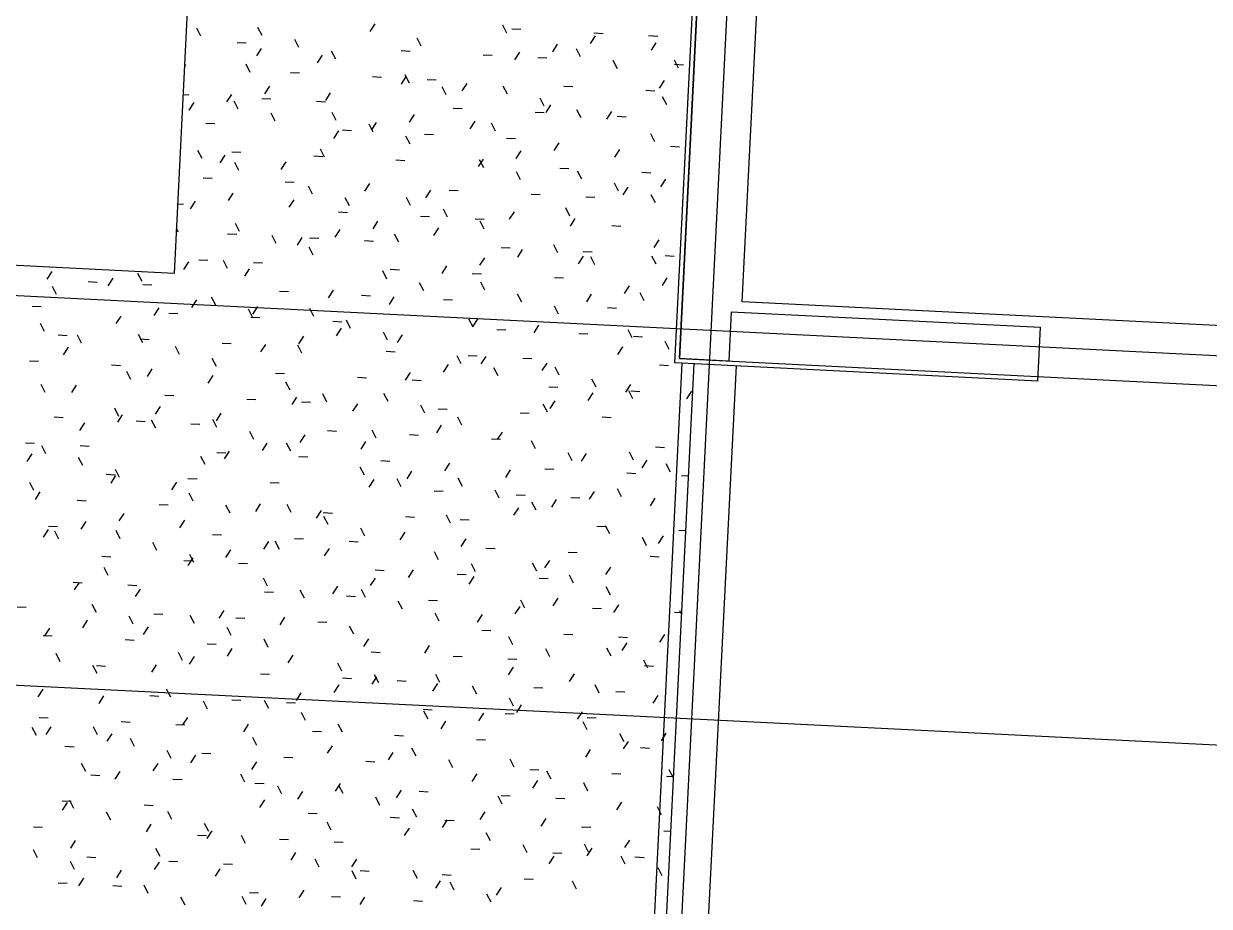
# Model space of a CAD drawing. Extents: x 549999 to 550212, y 1838161 to 1838467.
# Drawn here: x 550163.724 to 550167.685, y 1838352.143 to 1838355.092 of the extents above; entities that cross this region are included whole.
import ezdxf

# ---------------------------------------------------------------- set-up
doc = ezdxf.new("R2010")
doc.units = 0
for name, color, linetype in [('Level 15', 7, 'Continuous'), ('Level 18', 7, 'Continuous'), ('Level 27', 7, 'Continuous'), ('Level 4', 7, 'Continuous'), ('Level 8', 7, 'Continuous')]:
    doc.layers.add(name, color=color, linetype=linetype)

msp = doc.modelspace()

# ---------------------------------------------------------------- linework, layer by layer
at = {"layer": 'Level 15'}
for p, q in [((550164.8972, 1838355.0914), (550164.8808, 1838355.0661)), ((550165.3383, 1838355.061), (550165.3245, 1838355.0879)), ((550164.316, 1838355.0508), (550164.3023, 1838355.0777)), ((550164.5205, 1838355.0529), (550164.5067, 1838355.0797)), ((550165.3554, 1838355.0753), (550165.3856, 1838355.0738)), ((550165.6333, 1838355.0513), (550165.6169, 1838355.026)), ((550165.6294, 1838355.0616), (550165.6596, 1838355.0601)), ((550165.8121, 1838355.0525), (550165.8422, 1838355.051)), ((550164.4376, 1838355.0297), (550164.4678, 1838355.0282)), ((550164.5179, 1838355.0099), (550164.5015, 1838354.9845)), ((550164.6436, 1838355.0132), (550164.6298, 1838355.0401)), ((550165.0525, 1838355.0173), (550165.0387, 1838355.0441)), ((550165.5069, 1838355.0241), (550165.4905, 1838354.9988)), ((550165.5845, 1838354.9817), (550165.5707, 1838355.0086)), ((550165.8365, 1838355.0289), (550165.8202, 1838355.0036)), ((550164.7212, 1838354.9874), (550164.7048, 1838354.9621)), ((550164.7666, 1838354.9735), (550164.7529, 1838355.0004)), ((550164.9856, 1838355.0023), (550165.0157, 1838355.0008)), ((550165.2596, 1838354.9886), (550165.2897, 1838354.9871)), ((550165.3805, 1838354.997), (550165.3641, 1838354.9716)), ((550165.4422, 1838354.9794), (550165.4723, 1838354.9779)), ((550165.7075, 1838354.942), (550165.6938, 1838354.9689)), ((550165.912, 1838354.9441), (550165.8982, 1838354.9709)), ((550164.2651, 1838354.9555), (550164.2616, 1838354.9501)), ((550164.4808, 1838354.9298), (550164.467, 1838354.9566)), ((550164.6157, 1838354.9292), (550164.6458, 1838354.9277)), ((550165.8988, 1838354.9566), (550165.929, 1838354.9551)), ((550164.8897, 1838354.9155), (550164.9198, 1838354.914)), ((550165.0012, 1838354.9154), (550164.9848, 1838354.89)), ((550165.0128, 1838354.8942), (550164.999, 1838354.9211)), ((550165.0723, 1838354.9064), (550165.1025, 1838354.9049)), ((550165.2044, 1838354.893), (550165.188, 1838354.8676)), ((550165.8637, 1838354.9025), (550165.8474, 1838354.8771)), ((550164.2569, 1838354.8556), (550164.276, 1838354.8546)), ((550164.4187, 1838354.8562), (550164.4023, 1838354.8309)), ((550164.5451, 1838354.8834), (550164.5287, 1838354.8581)), ((550164.7483, 1838354.861), (550164.732, 1838354.8357)), ((550165.1359, 1838354.8545), (550165.1221, 1838354.8814)), ((550165.3403, 1838354.8566), (550165.3266, 1838354.8834)), ((550165.529, 1838354.8835), (550165.5591, 1838354.882)), ((550165.8029, 1838354.8698), (550165.8331, 1838354.8683)), ((550164.2923, 1838354.829), (550164.2759, 1838354.8037)), ((550164.4411, 1838354.8067), (550164.4274, 1838354.8335)), ((550164.5198, 1838354.8424), (550164.55, 1838354.8409)), ((550164.7025, 1838354.8333), (550164.7326, 1838354.8318)), ((550165.1591, 1838354.8105), (550165.1892, 1838354.809)), ((550165.4634, 1838354.8169), (550165.4497, 1838354.8438)), ((550165.4845, 1838354.8209), (550165.4681, 1838354.7956)), ((550165.8723, 1838354.821), (550165.8586, 1838354.8479)), ((550164.5642, 1838354.767), (550164.5505, 1838354.7939)), ((550164.7687, 1838354.7691), (550164.7549, 1838354.7959)), ((550165.0284, 1838354.789), (550165.012, 1838354.7636)), ((550165.4331, 1838354.7968), (550165.4632, 1838354.7953)), ((550165.5865, 1838354.7773), (550165.5727, 1838354.8041)), ((550165.6877, 1838354.7985), (550165.6713, 1838354.7731)), ((550165.7071, 1838354.7831), (550165.7372, 1838354.7816)), ((550164.3326, 1838354.7602), (550164.3627, 1838354.7587)), ((550164.7755, 1838354.7346), (550164.7592, 1838354.7092)), ((550164.7892, 1838354.7374), (550164.8194, 1838354.7359)), ((550164.8918, 1838354.7294), (550164.878, 1838354.7563)), ((550164.902, 1838354.7618), (550164.8856, 1838354.7364)), ((550165.2316, 1838354.7665), (550165.2152, 1838354.7412)), ((550165.3007, 1838354.7335), (550165.2869, 1838354.7604)), ((550165.0149, 1838354.6897), (550165.0011, 1838354.7166)), ((550165.0632, 1838354.7237), (550165.0933, 1838354.7222)), ((550165.3372, 1838354.71), (550165.3673, 1838354.7085)), ((550165.5117, 1838354.6945), (550165.4953, 1838354.6691)), ((550165.8327, 1838354.6979), (550165.8189, 1838354.7248)), ((550164.3201, 1838354.6419), (550164.3063, 1838354.6688)), ((550164.3963, 1838354.653), (550164.3799, 1838354.6277)), ((550164.4194, 1838354.6644), (550164.4495, 1838354.6628)), ((550164.6933, 1838354.6507), (550164.7235, 1838354.6491)), ((550164.729, 1838354.646), (550164.7153, 1838354.6728)), ((550165.3852, 1838354.6673), (550165.3689, 1838354.642)), ((550165.7149, 1838354.6721), (550165.6985, 1838354.6467)), ((550165.8851, 1838354.6826), (550165.9153, 1838354.6811)), ((550164.4432, 1838354.6022), (550164.4294, 1838354.6291)), ((550164.5995, 1838354.6306), (550164.5831, 1838354.6052)), ((550164.9673, 1838354.637), (550164.9975, 1838354.6355)), ((550165.2588, 1838354.6401), (550165.2424, 1838354.6148)), ((550165.261, 1838354.6104), (550165.2473, 1838354.6373)), ((550164.3235, 1838354.5776), (550164.3536, 1838354.5761)), ((550165.3841, 1838354.5708), (550165.3703, 1838354.5976)), ((550165.5153, 1838354.6096), (550165.5454, 1838354.6081)), ((550165.5886, 1838354.5728), (550165.5748, 1838354.5997)), ((550165.7892, 1838354.5959), (550165.8194, 1838354.5944)), ((550165.8685, 1838354.5728), (550165.8521, 1838354.5475)), ((550164.5974, 1838354.5639), (550164.6276, 1838354.5624)), ((550164.6894, 1838354.5229), (550164.6756, 1838354.5498)), ((550164.8795, 1838354.5585), (550164.8632, 1838354.5332)), ((550165.0828, 1838354.5361), (550165.0664, 1838354.5108)), ((550165.1454, 1838354.5365), (550165.1755, 1838354.535)), ((550165.7116, 1838354.5331), (550165.6979, 1838354.56)), ((550165.7421, 1838354.5456), (550165.7257, 1838354.5203)), ((550164.297, 1838354.4994), (550164.2807, 1838354.474)), ((550164.4234, 1838354.5266), (550164.4071, 1838354.5012)), ((550164.6267, 1838354.5042), (550164.6103, 1838354.4788)), ((550164.8124, 1838354.4832), (550164.7987, 1838354.5101)), ((550165.0169, 1838354.4853), (550165.0031, 1838354.5121)), ((550165.4194, 1838354.5228), (550165.4495, 1838354.5213)), ((550165.602, 1838354.5137), (550165.6322, 1838354.5122)), ((550165.8347, 1838354.4935), (550165.821, 1838354.5203)), ((550164.2386, 1838354.4903), (550164.2577, 1838354.4893)), ((550164.7755, 1838354.4634), (550164.8057, 1838354.4619)), ((550165.14, 1838354.4456), (550165.1262, 1838354.4725)), ((550165.3628, 1838354.4641), (550165.3464, 1838354.4387)), ((550165.5489, 1838354.4497), (550165.5351, 1838354.4766)), ((550164.4452, 1838354.3978), (550164.4315, 1838354.4246)), ((550164.9067, 1838354.4321), (550164.8903, 1838354.4068)), ((550165.0495, 1838354.4497), (550165.0796, 1838354.4482)), ((550165.2322, 1838354.4406), (550165.2623, 1838354.4391)), ((550165.2631, 1838354.406), (550165.2493, 1838354.4328)), ((550165.566, 1838354.4416), (550165.5497, 1838354.4163)), ((550165.6888, 1838354.4178), (550165.7189, 1838354.4163)), ((550164.2408, 1838354.3957), (550164.2345, 1838354.408)), ((550164.4057, 1838354.3904), (550164.4358, 1838354.3889)), ((550164.5683, 1838354.3581), (550164.5546, 1838354.385)), ((550164.6539, 1838354.3777), (550164.6375, 1838354.3524)), ((550164.6796, 1838354.3767), (550164.7098, 1838354.3752)), ((550164.7803, 1838354.4049), (550164.7639, 1838354.3796)), ((550164.9772, 1838354.3622), (550164.9635, 1838354.3891)), ((550165.11, 1838354.4097), (550165.0936, 1838354.3843)), ((550164.6914, 1838354.3185), (550164.6776, 1838354.3453)), ((550164.8623, 1838354.3675), (550164.8924, 1838354.366)), ((550165.3189, 1838354.3447), (550165.3491, 1838354.3432)), ((550165.39, 1838354.3376), (550165.3736, 1838354.3123)), ((550165.5092, 1838354.3266), (550165.4955, 1838354.3535)), ((550165.8461, 1838354.3696), (550165.8297, 1838354.3443)), ((550164.2746, 1838354.2962), (550164.2582, 1838354.2708)), ((550164.3098, 1838354.3036), (550164.3399, 1838354.3021)), ((550164.4056, 1838354.2747), (550164.3918, 1838354.3016)), ((550164.4924, 1838354.2945), (550164.5226, 1838354.293)), ((550165.2636, 1838354.3105), (550165.2472, 1838354.2851)), ((550165.5932, 1838354.3152), (550165.5769, 1838354.2899)), ((550165.5929, 1838354.331), (550165.623, 1838354.3295)), ((550165.6323, 1838354.287), (550165.6185, 1838354.3138)), ((550165.8368, 1838354.289), (550165.823, 1838354.3159)), ((550165.8669, 1838354.3173), (550165.897, 1838354.3158)), ((550163.8185, 1838354.2642), (550163.8021, 1838354.2389)), ((550164.1197, 1838354.2309), (550164.106, 1838354.2578)), ((550164.4778, 1838354.2737), (550164.4615, 1838354.2484)), ((550164.9376, 1838354.2391), (550164.9238, 1838354.266)), ((550164.9491, 1838354.2717), (550164.9792, 1838354.2701)), ((550165.1371, 1838354.2833), (550165.1208, 1838354.2579)), ((550165.223, 1838354.258), (550165.2532, 1838354.2565)), ((550163.9399, 1838354.2306), (550163.97, 1838354.229)), ((550164.0217, 1838354.2418), (550164.0054, 1838354.2164)), ((550164.1226, 1838354.2214), (550164.1527, 1838354.2199)), ((550165.0606, 1838354.1995), (550165.0469, 1838354.2263)), ((550165.2651, 1838354.2015), (550165.2513, 1838354.2284)), ((550165.497, 1838354.2443), (550165.5271, 1838354.2428)), ((550165.7468, 1838354.216), (550165.7305, 1838354.1906)), ((550165.8733, 1838354.2432), (550165.8569, 1838354.2178)), ((550163.8339, 1838354.1872), (550163.8202, 1838354.214)), ((550164.3659, 1838354.1516), (550164.3521, 1838354.1785)), ((550164.5792, 1838354.1986), (550164.6093, 1838354.1971)), ((550164.7579, 1838354.2017), (550164.7415, 1838354.1763)), ((550164.8532, 1838354.1849), (550164.8833, 1838354.1834)), ((550164.9611, 1838354.1793), (550164.9447, 1838354.1539)), ((550165.3882, 1838354.1618), (550165.3744, 1838354.1887)), ((550165.6204, 1838354.1888), (550165.604, 1838354.1634)), ((550165.7971, 1838354.1659), (550165.7833, 1838354.1928)), ((550163.7527, 1838354.1484), (550163.7828, 1838354.1469)), ((550164.1754, 1838354.1425), (550164.159, 1838354.1172)), ((550164.3018, 1838354.1697), (550164.2854, 1838354.1444)), ((550164.489, 1838354.112), (550164.4752, 1838354.1388)), ((550164.505, 1838354.1473), (550164.4886, 1838354.122)), ((550164.6934, 1838354.114), (550164.6797, 1838354.1409)), ((550165.1271, 1838354.1712), (550165.1573, 1838354.1697)), ((550165.5113, 1838354.1222), (550165.4975, 1838354.149)), ((550165.6751, 1838354.1438), (550165.7052, 1838354.1423)), ((550164.0489, 1838354.1154), (550164.0326, 1838354.09)), ((550164.2093, 1838354.1255), (550164.2395, 1838354.124)), ((550164.4833, 1838354.1118), (550164.5134, 1838354.1103)), ((550164.7573, 1838354.0981), (550164.7874, 1838354.0966)), ((550164.8165, 1838354.0743), (550164.8028, 1838354.1012)), ((550165.2254, 1838354.0784), (550165.2117, 1838354.1053)), ((550165.2411, 1838354.1072), (550165.2248, 1838354.0819)), ((550163.7942, 1838354.0641), (550163.7805, 1838354.091)), ((550164.7851, 1838354.0753), (550164.7687, 1838354.0499)), ((550164.9396, 1838354.0347), (550164.9258, 1838354.0615)), ((550165.3052, 1838354.0707), (550165.3354, 1838354.0692)), ((550165.4444, 1838354.0848), (550165.428, 1838354.0594)), ((550165.5792, 1838354.057), (550165.6093, 1838354.0555)), ((550165.7574, 1838354.0428), (550165.7437, 1838354.0697)), ((550163.8394, 1838354.0525), (550163.8696, 1838354.051)), ((550163.9173, 1838354.0244), (550163.9036, 1838354.0513)), ((550164.1218, 1838354.0265), (550164.108, 1838354.0533)), ((550164.1134, 1838354.0388), (550164.1436, 1838354.0373)), ((550164.3874, 1838354.0251), (550164.4175, 1838354.0236)), ((550164.5322, 1838354.0209), (550164.5158, 1838353.9955)), ((550164.6538, 1838353.9909), (550164.64, 1838354.0178)), ((550164.6586, 1838354.0481), (550164.6423, 1838354.0227)), ((550164.9883, 1838354.0528), (550164.9719, 1838354.0275)), ((550165.7619, 1838354.0479), (550165.792, 1838354.0464)), ((550165.8805, 1838354.0032), (550165.8668, 1838354.03)), ((550163.8729, 1838354.0114), (550163.8565, 1838353.986)), ((550164.2449, 1838353.9868), (550164.2311, 1838354.0137)), ((550164.9354, 1838353.9977), (550164.9655, 1838353.9962)), ((550165.1858, 1838353.9553), (550165.172, 1838353.9822)), ((550165.2093, 1838353.984), (550165.2395, 1838353.9825)), ((550165.2683, 1838353.9808), (550165.252, 1838353.9554)), ((550165.7244, 1838354.0128), (550165.708, 1838353.9874)), ((550163.7436, 1838353.9657), (550163.7737, 1838353.9642)), ((550164.0175, 1838353.952), (550164.0477, 1838353.9505)), ((550164.1529, 1838353.9393), (550164.1366, 1838353.914)), ((550164.368, 1838353.9472), (550164.3542, 1838353.974)), ((550165.1419, 1838353.9536), (550165.1255, 1838353.9283)), ((550165.3089, 1838353.9157), (550165.2951, 1838353.9425)), ((550165.392, 1838353.9748), (550165.4221, 1838353.9733)), ((550165.4716, 1838353.9584), (550165.4552, 1838353.933)), ((550165.5133, 1838353.9177), (550165.4996, 1838353.9446)), ((550165.8486, 1838353.952), (550165.8788, 1838353.9505)), ((550164.0821, 1838353.9034), (550164.0684, 1838353.9303)), ((550164.3562, 1838353.9169), (550164.3398, 1838353.8915)), ((550164.5655, 1838353.9246), (550164.5956, 1838353.9231)), ((550164.8395, 1838353.9109), (550164.8696, 1838353.9094)), ((550165.0155, 1838353.9264), (550164.9991, 1838353.9011)), ((550165.0221, 1838353.9018), (550165.0523, 1838353.9003)), ((550165.6364, 1838353.8781), (550165.6226, 1838353.9049)), ((550163.7963, 1838353.8597), (550163.7825, 1838353.8865)), ((550163.9001, 1838353.8849), (550163.8837, 1838353.8596)), ((550164.6141, 1838353.8678), (550164.6004, 1838353.8947)), ((550165.4787, 1838353.879), (550165.5089, 1838353.8775)), ((550165.6252, 1838353.8591), (550165.6088, 1838353.8338)), ((550165.7516, 1838353.8863), (550165.7352, 1838353.861)), ((550165.7595, 1838353.8384), (550165.7457, 1838353.8652)), ((550165.7527, 1838353.8653), (550165.7829, 1838353.8638)), ((550165.9548, 1838353.8639), (550165.9385, 1838353.8386)), ((550164.1956, 1838353.8516), (550164.2258, 1838353.85)), ((550164.4696, 1838353.8379), (550164.4997, 1838353.8363)), ((550164.6362, 1838353.8448), (550164.6198, 1838353.8195)), ((550164.6522, 1838353.8287), (550164.6824, 1838353.8272)), ((550164.7372, 1838353.8282), (550164.7234, 1838353.855)), ((550164.8394, 1838353.8224), (550164.8231, 1838353.7971)), ((550164.9417, 1838353.8302), (550164.9279, 1838353.8571)), ((550165.4737, 1838353.7946), (550165.4599, 1838353.8215)), ((550165.4988, 1838353.8319), (550165.4824, 1838353.8066)), ((550164.0425, 1838353.7803), (550164.0287, 1838353.8072)), ((550164.0537, 1838353.7857), (550164.0373, 1838353.7603)), ((550164.1801, 1838353.8129), (550164.1638, 1838353.7875)), ((550164.3834, 1838353.7905), (550164.367, 1838353.7651)), ((550165.0647, 1838353.7906), (550165.051, 1838353.8174)), ((550165.1089, 1838353.8059), (550165.139, 1838353.8044)), ((550165.3829, 1838353.7922), (550165.413, 1838353.7907)), ((550163.8257, 1838353.7785), (550163.8559, 1838353.777)), ((550163.9273, 1838353.7585), (550163.9109, 1838353.7332)), ((550164.0997, 1838353.7648), (550164.1299, 1838353.7633)), ((550164.1655, 1838353.7407), (550164.1518, 1838353.7675)), ((550164.2824, 1838353.7557), (550164.3125, 1838353.7542)), ((550164.37, 1838353.7427), (550164.3562, 1838353.7696)), ((550165.1195, 1838353.7504), (550165.1031, 1838353.725)), ((550165.1878, 1838353.7509), (550165.1741, 1838353.7777)), ((550165.6568, 1838353.7785), (550165.687, 1838353.777)), ((550164.4931, 1838353.703), (550164.4793, 1838353.7299)), ((550164.6634, 1838353.7184), (550164.647, 1838353.6931)), ((550164.739, 1838353.7328), (550164.7691, 1838353.7313)), ((550164.902, 1838353.7071), (550164.8882, 1838353.734)), ((550165.013, 1838353.7191), (550165.0431, 1838353.7176)), ((550165.287, 1838353.7054), (550165.3171, 1838353.7039)), ((550165.3227, 1838353.7279), (550165.3063, 1838353.7026)), ((550163.7299, 1838353.6917), (550163.76, 1838353.6902)), ((550163.7983, 1838353.6552), (550163.7846, 1838353.6821)), ((550163.9125, 1838353.6826), (550163.9426, 1838353.6811)), ((550164.4106, 1838353.664), (550164.3942, 1838353.6387)), ((550164.537, 1838353.6912), (550164.5206, 1838353.6659)), ((550164.6162, 1838353.6634), (550164.6024, 1838353.6902)), ((550164.8666, 1838353.696), (550164.8503, 1838353.6706)), ((550165.434, 1838353.6716), (550165.4202, 1838353.6984)), ((550165.7615, 1838353.6339), (550165.7478, 1838353.6608)), ((550165.8349, 1838353.678), (550165.8651, 1838353.6765)), ((550163.7512, 1838353.6545), (550163.7349, 1838353.6292)), ((550163.9214, 1838353.6155), (550163.9077, 1838353.6424)), ((550164.3303, 1838353.6196), (550164.3166, 1838353.6465)), ((550164.3691, 1838353.6598), (550164.3993, 1838353.6583)), ((550164.6431, 1838353.6461), (550164.6733, 1838353.6446)), ((550164.9171, 1838353.6324), (550164.9472, 1838353.6309)), ((550165.1467, 1838353.6239), (550165.1303, 1838353.5986)), ((550165.5571, 1838353.6319), (550165.5433, 1838353.6587)), ((550165.6028, 1838353.6559), (550165.5864, 1838353.6306)), ((550165.806, 1838353.6335), (550165.7896, 1838353.6081)), ((550165.8846, 1838353.5943), (550165.8708, 1838353.6211)), ((550163.9993, 1838353.5867), (550164.0294, 1838353.5852)), ((550164.0313, 1838353.5825), (550164.0149, 1838353.5571)), ((550164.0445, 1838353.5759), (550164.0307, 1838353.6027)), ((550164.8623, 1838353.5841), (550164.8486, 1838353.6109)), ((550165.0202, 1838353.5968), (550165.0039, 1838353.5714)), ((550165.3499, 1838353.6015), (550165.3335, 1838353.5762)), ((550165.465, 1838353.605), (550165.4952, 1838353.6035)), ((550165.739, 1838353.5913), (550165.7692, 1838353.5898)), ((550165.9217, 1838353.5822), (550165.9454, 1838353.581)), ((550163.7587, 1838353.5321), (550163.7449, 1838353.559)), ((550164.2345, 1838353.56), (550164.2181, 1838353.5347)), ((550164.2732, 1838353.573), (550164.3034, 1838353.5715)), ((550164.5472, 1838353.5593), (550164.5774, 1838353.5578)), ((550164.8938, 1838353.5696), (550164.8775, 1838353.5442)), ((550164.9854, 1838353.5444), (550164.9716, 1838353.5712)), ((550165.1899, 1838353.5464), (550165.1761, 1838353.5733)), ((550163.7784, 1838353.5281), (550163.7621, 1838353.5027)), ((550164.2907, 1838353.4965), (550164.2769, 1838353.5234)), ((550165.0952, 1838353.5319), (550165.1253, 1838353.5304)), ((550165.3129, 1838353.5068), (550165.2992, 1838353.5336)), ((550165.3692, 1838353.5182), (550165.3993, 1838353.5167)), ((550165.5035, 1838353.5023), (550165.4871, 1838353.4769)), ((550165.5518, 1838353.5091), (550165.5819, 1838353.5076)), ((550165.6299, 1838353.5295), (550165.6136, 1838353.5041)), ((550165.7219, 1838353.5109), (550165.7081, 1838353.5377)), ((550165.8332, 1838353.5071), (550165.8168, 1838353.4817)), ((550163.9034, 1838353.4999), (550163.9335, 1838353.4984)), ((550164.1774, 1838353.4862), (550164.2075, 1838353.4847)), ((550164.4138, 1838353.4569), (550164.4, 1838353.4837)), ((550164.5146, 1838353.488), (550164.4982, 1838353.4626)), ((550164.6182, 1838353.4589), (550164.6044, 1838353.4858)), ((550164.7178, 1838353.4656), (550164.7014, 1838353.4402)), ((550165.3771, 1838353.4751), (550165.3607, 1838353.4497)), ((550165.436, 1838353.4671), (550165.4223, 1838353.494)), ((550163.932, 1838353.4288), (550163.9157, 1838353.4035)), ((550164.0585, 1838353.456), (550164.0421, 1838353.4307)), ((550164.2617, 1838353.4336), (550164.2453, 1838353.4083)), ((550164.7253, 1838353.4589), (550164.7554, 1838353.4573)), ((550164.7413, 1838353.4193), (550164.7275, 1838353.4461)), ((550164.9993, 1838353.4452), (550165.0294, 1838353.4436)), ((550165.1502, 1838353.4233), (550165.1364, 1838353.4502)), ((550165.1819, 1838353.436), (550165.2121, 1838353.4345)), ((550163.8056, 1838353.4017), (550163.7892, 1838353.3763)), ((550163.8075, 1838353.4132), (550163.8376, 1838353.4117)), ((550163.8421, 1838353.3694), (550163.8283, 1838353.3962)), ((550164.0465, 1838353.3714), (550164.0328, 1838353.3983)), ((550164.3554, 1838353.3858), (550164.3856, 1838353.3843)), ((550164.8644, 1838353.3796), (550164.8506, 1838353.4064)), ((550164.9978, 1838353.3935), (550164.9814, 1838353.3682)), ((550165.6386, 1838353.4132), (550165.6687, 1838353.4117)), ((550165.6822, 1838353.3878), (550165.6684, 1838353.4146)), ((550165.9125, 1838353.3995), (550165.9362, 1838353.3983)), ((550164.1696, 1838353.3318), (550164.1559, 1838353.3586)), ((550164.5417, 1838353.3616), (550164.5254, 1838353.3362)), ((550164.5785, 1838353.3358), (550164.5648, 1838353.3627)), ((550164.6294, 1838353.3721), (550164.6596, 1838353.3706)), ((550164.8121, 1838353.363), (550164.8422, 1838353.3615)), ((550165.2011, 1838353.3711), (550165.1847, 1838353.3458)), ((550165.8053, 1838353.3481), (550165.7915, 1838353.375)), ((550165.8604, 1838353.3806), (550165.844, 1838353.3553)), ((550163.9856, 1838353.3127), (550164.0157, 1838353.3112)), ((550164.2889, 1838353.3072), (550164.2725, 1838353.2818)), ((550164.2927, 1838353.2921), (550164.2789, 1838353.3189)), ((550164.4153, 1838353.3344), (550164.3989, 1838353.309)), ((550164.745, 1838353.3391), (550164.7286, 1838353.3138)), ((550165.1105, 1838353.3003), (550165.0968, 1838353.3271)), ((550165.2687, 1838353.3401), (550165.2988, 1838353.3386)), ((550165.5427, 1838353.3264), (550165.5728, 1838353.3249)), ((550165.8167, 1838353.3127), (550165.8468, 1838353.3112)), ((550164.0069, 1838353.2483), (550163.9931, 1838353.2752)), ((550164.2595, 1838353.299), (550164.2897, 1838353.2975)), ((550164.4422, 1838353.2899), (550164.4723, 1838353.2884)), ((550164.8988, 1838353.2671), (550164.929, 1838353.2656)), ((550165.025, 1838353.2671), (550165.0086, 1838353.2418)), ((550165.2336, 1838353.2606), (550165.2199, 1838353.2875)), ((550165.4381, 1838353.2626), (550165.4243, 1838353.2895)), ((550165.4811, 1838353.2991), (550165.4647, 1838353.2737)), ((550165.6843, 1838353.2766), (550165.668, 1838353.2513)), ((550163.8897, 1838353.226), (550163.9198, 1838353.2245)), ((550163.9096, 1838353.2256), (550163.8932, 1838353.2003)), ((550164.5389, 1838353.2128), (550164.5251, 1838353.2396)), ((550164.8986, 1838353.2399), (550164.8822, 1838353.2146)), ((550165.1728, 1838353.2534), (550165.2029, 1838353.2519)), ((550165.2282, 1838353.2447), (550165.2119, 1838353.2193)), ((550165.4468, 1838353.2397), (550165.4769, 1838353.2382)), ((550165.5612, 1838353.223), (550165.5474, 1838353.2498)), ((550164.0723, 1838353.2168), (550164.1025, 1838353.2153)), ((550164.1129, 1838353.2032), (550164.0965, 1838353.1778)), ((550164.529, 1838353.194), (550164.5591, 1838353.1925)), ((550164.662, 1838353.1731), (550164.6482, 1838353.1999)), ((550164.7722, 1838353.2127), (550164.7558, 1838353.1874)), ((550164.8664, 1838353.1751), (550164.8527, 1838353.202)), ((550165.6842, 1838353.1833), (550165.6705, 1838353.2102)), ((550163.9672, 1838353.1253), (550163.9535, 1838353.1521)), ((550164.8029, 1838353.1803), (550164.8331, 1838353.1788)), ((550164.9895, 1838353.1355), (550164.9757, 1838353.1623)), ((550165.0769, 1838353.1666), (550165.1071, 1838353.1651)), ((550165.3984, 1838353.1396), (550165.3846, 1838353.1664)), ((550165.5083, 1838353.1726), (550165.4919, 1838353.1473)), ((550165.7115, 1838353.1502), (550165.6951, 1838353.1249)), ((550163.7025, 1838353.1438), (550163.7326, 1838353.1423)), ((550164.0903, 1838353.0856), (550164.0765, 1838353.1124)), ((550164.1591, 1838353.1209), (550164.1892, 1838353.1194)), ((550164.2948, 1838353.0876), (550164.281, 1838353.1145)), ((550164.3929, 1838353.1311), (550164.3765, 1838353.1058)), ((550164.4331, 1838353.1072), (550164.4632, 1838353.1057)), ((550164.5961, 1838353.1087), (550164.5797, 1838353.0834)), ((550165.1126, 1838353.0958), (550165.0988, 1838353.1227)), ((550165.2554, 1838353.1182), (550165.2391, 1838353.0929)), ((550165.3819, 1838353.1454), (550165.3655, 1838353.1201)), ((550165.6249, 1838353.1392), (550165.655, 1838353.1377)), ((550165.8989, 1838353.1255), (550165.9225, 1838353.1243)), ((550165.9223, 1838353.1198), (550165.9166, 1838353.1308)), ((550163.8104, 1838353.072), (550163.794, 1838353.0467)), ((550163.9368, 1838353.0992), (550163.9204, 1838353.0738)), ((550164.14, 1838353.0768), (550164.1237, 1838353.0514)), ((550164.4178, 1838353.048), (550164.4041, 1838353.0748)), ((550164.707, 1838353.0935), (550164.7372, 1838353.092)), ((550164.8268, 1838353.0521), (550164.813, 1838353.0789)), ((550163.7892, 1838353.0479), (550163.8194, 1838353.0464)), ((550164.0632, 1838353.0342), (550164.0933, 1838353.0327)), ((550164.5409, 1838353.0083), (550164.5272, 1838353.0352)), ((550164.8762, 1838353.0367), (550164.8598, 1838353.0113)), ((550165.255, 1838353.0662), (550165.2851, 1838353.0646)), ((550165.3587, 1838353.0165), (550165.345, 1838353.0433)), ((550165.529, 1838353.0525), (550165.5591, 1838353.051)), ((550165.7116, 1838353.0433), (550165.7418, 1838353.0418)), ((550165.8651, 1838353.051), (550165.8488, 1838353.0256)), ((550163.8462, 1838352.9605), (550163.8324, 1838352.9873)), ((550164.2551, 1838352.9645), (550164.2413, 1838352.9914)), ((550164.3372, 1838353.0205), (550164.3673, 1838353.019)), ((550164.4201, 1838353.0047), (550164.4037, 1838352.9794)), ((550164.8851, 1838352.9931), (550164.9153, 1838352.9916)), ((550165.0794, 1838353.0142), (550165.063, 1838352.9889)), ((550165.4818, 1838352.9768), (550165.4681, 1838353.0037)), ((550165.6863, 1838352.9789), (550165.6725, 1838353.0057)), ((550165.7387, 1838353.0238), (550165.7223, 1838352.9984)), ((550163.9693, 1838352.9208), (550163.9555, 1838352.9476)), ((550164.1672, 1838352.9503), (550164.1509, 1838352.925)), ((550164.2937, 1838352.9775), (550164.2773, 1838352.9522)), ((550164.6233, 1838352.9823), (550164.6069, 1838352.9569)), ((550164.7871, 1838352.929), (550164.7733, 1838352.9558)), ((550165.1591, 1838352.9794), (550165.1892, 1838352.9779)), ((550165.3418, 1838352.9703), (550165.3719, 1838352.9688)), ((550165.8094, 1838352.9392), (550165.7956, 1838352.9661)), ((550163.9673, 1838352.9474), (550163.9974, 1838352.9459)), ((550164.5153, 1838352.92), (550164.5454, 1838352.9185)), ((550164.9034, 1838352.9103), (550164.887, 1838352.8849)), ((550164.9102, 1838352.8893), (550164.8964, 1838352.9162)), ((550165.1146, 1838352.8914), (550165.1009, 1838352.9182)), ((550165.3594, 1838352.9422), (550165.3431, 1838352.9169)), ((550165.5627, 1838352.9198), (550165.5463, 1838352.8944)), ((550165.7984, 1838352.9474), (550165.8285, 1838352.9459)), ((550163.788, 1838352.8688), (550163.7716, 1838352.8434)), ((550164.2154, 1838352.8415), (550164.2017, 1838352.8683)), ((550164.7769, 1838352.8831), (550164.7606, 1838352.8577)), ((550164.7892, 1838352.9063), (550164.8194, 1838352.9048)), ((550164.9719, 1838352.8972), (550165.002, 1838352.8957)), ((550165.1066, 1838352.8878), (550165.0902, 1838352.8625)), ((550165.2377, 1838352.8517), (550165.2239, 1838352.8785)), ((550165.4285, 1838352.8744), (550165.4587, 1838352.8729)), ((550165.6466, 1838352.8558), (550165.6329, 1838352.8826)), ((550163.9912, 1838352.8463), (550163.9748, 1838352.821)), ((550164.1454, 1838352.847), (550164.1755, 1838352.8455)), ((550164.3385, 1838352.8018), (550164.3247, 1838352.8287)), ((550164.4194, 1838352.8333), (550164.4495, 1838352.8318)), ((550164.543, 1838352.8038), (550164.5292, 1838352.8307)), ((550164.6505, 1838352.8559), (550164.6341, 1838352.8305)), ((550165.3608, 1838352.812), (550165.347, 1838352.8389)), ((550165.7025, 1838352.8607), (550165.7326, 1838352.8592)), ((550165.8427, 1838352.8477), (550165.8263, 1838352.8224)), ((550164.602, 1838352.8241), (550164.6322, 1838352.8226)), ((550164.666, 1838352.7642), (550164.6523, 1838352.791)), ((550165.0587, 1838352.8013), (550165.0888, 1838352.7998)), ((550165.075, 1838352.7683), (550165.0612, 1838352.7951)), ((550165.3866, 1838352.8158), (550165.3703, 1838352.7904)), ((550165.5899, 1838352.7934), (550165.5735, 1838352.768)), ((550163.7755, 1838352.7739), (550163.8057, 1838352.7724)), ((550164.0495, 1838352.7602), (550164.0796, 1838352.7587)), ((550164.2322, 1838352.7511), (550164.2623, 1838352.7496)), ((550164.2712, 1838352.7743), (550164.2549, 1838352.749)), ((550164.4745, 1838352.7519), (550164.4581, 1838352.7265)), ((550164.7891, 1838352.7245), (550164.7754, 1838352.7514)), ((550165.1338, 1838352.7614), (550165.1174, 1838352.7361)), ((550165.2602, 1838352.7886), (550165.2438, 1838352.7632)), ((550165.3326, 1838352.7876), (550165.3628, 1838352.7861)), ((550165.607, 1838352.7327), (550165.5932, 1838352.7595)), ((550165.6066, 1838352.7739), (550165.6367, 1838352.7724)), ((550163.7669, 1838352.7143), (550163.7531, 1838352.7411)), ((550163.8151, 1838352.7423), (550163.7988, 1838352.717)), ((550163.9713, 1838352.7163), (550163.9575, 1838352.7432)), ((550164.0184, 1838352.7199), (550164.002, 1838352.6946)), ((550164.6888, 1838352.7282), (550164.7189, 1838352.7267)), ((550164.9628, 1838352.7145), (550164.9929, 1838352.713)), ((550165.73, 1838352.693), (550165.7163, 1838352.7199)), ((550165.8699, 1838352.7213), (550165.8535, 1838352.696)), ((550163.8623, 1838352.678), (550163.8924, 1838352.6765)), ((550164.0944, 1838352.6767), (550164.0806, 1838352.7035)), ((550164.5033, 1838352.6808), (550164.4895, 1838352.7076)), ((550164.7545, 1838352.6798), (550164.7381, 1838352.6545)), ((550165.0353, 1838352.6452), (550165.0215, 1838352.672)), ((550165.2367, 1838352.7009), (550165.2669, 1838352.6993)), ((550165.7435, 1838352.6941), (550165.7271, 1838352.6688)), ((550165.7847, 1838352.6735), (550165.8148, 1838352.672)), ((550164.2175, 1838352.637), (550164.2037, 1838352.6639)), ((550164.2984, 1838352.6479), (550164.282, 1838352.6225)), ((550164.3189, 1838352.6552), (550164.3491, 1838352.6537)), ((550164.5929, 1838352.6415), (550164.623, 1838352.64)), ((550164.9577, 1838352.6574), (550164.9414, 1838352.6321)), ((550165.1584, 1838352.6055), (550165.1446, 1838352.6324)), ((550165.3628, 1838352.6076), (550165.3491, 1838352.6344)), ((550165.6171, 1838352.6669), (550165.6007, 1838352.6416)), ((550163.9316, 1838352.5933), (550163.9179, 1838352.6201)), ((550164.0456, 1838352.5935), (550164.0292, 1838352.5681)), ((550164.172, 1838352.6207), (550164.1556, 1838352.5953)), ((550164.5017, 1838352.6254), (550164.4853, 1838352.6001)), ((550164.8669, 1838352.6278), (550164.897, 1838352.6263)), ((550165.4148, 1838352.6004), (550165.445, 1838352.5989)), ((550165.4859, 1838352.5679), (550165.4722, 1838352.5948)), ((550165.8948, 1838352.572), (550165.8811, 1838352.5988)), ((550163.949, 1838352.5821), (550163.9792, 1838352.5806)), ((550164.223, 1838352.5684), (550164.2532, 1838352.5669)), ((550164.4636, 1838352.5577), (550164.4499, 1838352.5845)), ((550164.497, 1838352.5547), (550164.5271, 1838352.5532)), ((550164.7817, 1838352.5534), (550164.7653, 1838352.5281)), ((550165.2378, 1838352.5854), (550165.2214, 1838352.56)), ((550165.441, 1838352.5629), (550165.4246, 1838352.5376)), ((550165.609, 1838352.5282), (550165.5952, 1838352.5551)), ((550165.6888, 1838352.5867), (550165.7189, 1838352.5852)), ((550165.8715, 1838352.5776), (550165.8951, 1838352.5764)), ((550164.5867, 1838352.518), (550164.573, 1838352.5449)), ((550164.6553, 1838352.5262), (550164.6389, 1838352.5009)), ((550164.7912, 1838352.5201), (550164.7774, 1838352.5469)), ((550164.9849, 1838352.531), (550164.9686, 1838352.5056)), ((550165.045, 1838352.5273), (550165.0751, 1838352.5258)), ((550165.3189, 1838352.5136), (550165.3491, 1838352.5121)), ((550163.8532, 1838352.4954), (550163.8833, 1838352.4939)), ((550163.8695, 1838352.4895), (550163.8532, 1838352.4641)), ((550163.892, 1838352.4702), (550163.8782, 1838352.497)), ((550164.1271, 1838352.4817), (550164.1573, 1838352.4802)), ((550164.5288, 1838352.499), (550164.5125, 1838352.4737)), ((550164.9143, 1838352.4804), (550164.9005, 1838352.5073)), ((550165.3232, 1838352.4845), (550165.3094, 1838352.5113)), ((550165.5016, 1838352.5045), (550165.5317, 1838352.503)), ((550165.721, 1838352.4909), (550165.7047, 1838352.4655)), ((550165.8552, 1838352.4489), (550165.8414, 1838352.4758)), ((550164.0151, 1838352.4305), (550164.0013, 1838352.4574)), ((550164.2195, 1838352.4326), (550164.2058, 1838352.4594)), ((550164.6751, 1838352.4543), (550164.7052, 1838352.4528)), ((550164.9491, 1838352.4406), (550164.9792, 1838352.4391)), ((550165.0373, 1838352.4407), (550165.0236, 1838352.4676)), ((550165.265, 1838352.4589), (550165.2486, 1838352.4336)), ((550165.4682, 1838352.4365), (550165.4518, 1838352.4112)), ((550163.7573, 1838352.4086), (550163.7874, 1838352.4071)), ((550164.1496, 1838352.4174), (550164.1332, 1838352.3921)), ((550164.3426, 1838352.3929), (550164.3288, 1838352.4197)), ((550164.3528, 1838352.395), (550164.3364, 1838352.3697)), ((550164.7515, 1838352.397), (550164.7377, 1838352.4238)), ((550165.0121, 1838352.4046), (550164.9957, 1838352.3792)), ((550165.1385, 1838352.4317), (550165.1222, 1838352.4064)), ((550165.1317, 1838352.4314), (550165.1619, 1838352.4299)), ((550165.5883, 1838352.4086), (550165.6185, 1838352.4071)), ((550165.8623, 1838352.3949), (550165.886, 1838352.3937)), ((550163.8967, 1838352.3631), (550163.8803, 1838352.3377)), ((550164.3052, 1838352.3812), (550164.3354, 1838352.3797)), ((550164.4657, 1838352.3532), (550164.4519, 1838352.3801)), ((550164.5792, 1838352.3675), (550164.6093, 1838352.366)), ((550164.7618, 1838352.3584), (550164.792, 1838352.3569)), ((550165.2835, 1838352.3614), (550165.2697, 1838352.3883)), ((550165.7482, 1838352.3645), (550165.7319, 1838352.3391)), ((550163.7709, 1838352.3054), (550163.7572, 1838352.3322)), ((550164.1799, 1838352.3095), (550164.1661, 1838352.3363)), ((550164.6328, 1838352.323), (550164.6165, 1838352.2976)), ((550165.2185, 1838352.3355), (550165.2486, 1838352.334)), ((550165.4066, 1838352.3217), (550165.3928, 1838352.3486)), ((550165.4925, 1838352.3219), (550165.5226, 1838352.3203)), ((550165.611, 1838352.3238), (550165.5973, 1838352.3506)), ((550165.6218, 1838352.3373), (550165.6054, 1838352.3119)), ((550163.894, 1838352.2657), (550163.8803, 1838352.2926)), ((550163.9353, 1838352.3081), (550163.9655, 1838352.3066)), ((550164.1768, 1838352.291), (550164.1604, 1838352.2657)), ((550164.2093, 1838352.2944), (550164.2395, 1838352.2929)), ((550164.392, 1838352.2853), (550164.4221, 1838352.2838)), ((550164.7118, 1838352.2739), (550164.6981, 1838352.3008)), ((550164.8361, 1838352.3006), (550164.8197, 1838352.2752)), ((550165.4954, 1838352.3101), (550165.479, 1838352.2847)), ((550165.7341, 1838352.2841), (550165.7204, 1838352.311)), ((550165.7664, 1838352.3082), (550165.7966, 1838352.3066)), ((550163.9239, 1838352.2366), (550163.9075, 1838352.2113)), ((550164.0503, 1838352.2638), (550164.034, 1838352.2385)), ((550164.38, 1838352.2686), (550164.3636, 1838352.2433)), ((550164.8349, 1838352.2342), (550164.8212, 1838352.2611)), ((550164.8486, 1838352.2625), (550164.8787, 1838352.261)), ((550165.0394, 1838352.2363), (550165.0256, 1838352.2631)), ((550165.1226, 1838352.2488), (550165.1527, 1838352.2473)), ((550165.3966, 1838352.2351), (550165.4267, 1838352.2336)), ((550165.8572, 1838352.2445), (550165.8434, 1838352.2713)), ((550163.8395, 1838352.2214), (550163.8696, 1838352.2199)), ((550164.0221, 1838352.2122), (550164.0522, 1838352.2107)), ((550164.1402, 1838352.1864), (550164.1264, 1838352.2132)), ((550164.66, 1838352.1966), (550164.6437, 1838352.1712)), ((550165.1161, 1838352.2285), (550165.0997, 1838352.2032)), ((550165.1625, 1838352.1966), (550165.1487, 1838352.2235)), ((550165.3193, 1838352.2061), (550165.303, 1838352.1807)), ((550165.5714, 1838352.2007), (550165.5576, 1838352.2276)), ((550164.2633, 1838352.1467), (550164.2495, 1838352.1736)), ((550164.4677, 1838352.1488), (550164.454, 1838352.1756)), ((550164.4787, 1838352.1894), (550164.5089, 1838352.1879)), ((550164.5336, 1838352.1694), (550164.5172, 1838352.144)), ((550164.7527, 1838352.1757), (550164.7829, 1838352.1742)), ((550164.8633, 1838352.1741), (550164.8469, 1838352.1488)), ((550165.0267, 1838352.162), (550165.0568, 1838352.1605)), ((550165.2856, 1838352.1569), (550165.2718, 1838352.1838))]:
    msp.add_line(p, q, dxfattribs=at)
at = {"layer": 'Level 18'}
for p, q in [((550166.3407, 1838360.4885), (550165.2798, 1838339.2671)), ((550160.0273, 1838354.3677), (550184.3667, 1838353.1509)), ((550155.1683, 1838353.309), (550169.2414, 1838352.6054))]:
    msp.add_line(p, q, dxfattribs=at)
at = {"layer": 'Level 27'}
for p, q in [((550166.1096, 1838357.8684), (550165.9249, 1838354.173)), ((550166.1246, 1838354.163), (550166.3094, 1838357.8584)), ((550165.9249, 1838354.173), (550165.9149, 1838353.9732)), ((550170.4193, 1838353.9483), (550166.1246, 1838354.163)), ((550165.9149, 1838353.9732), (550170.4093, 1838353.7485))]:
    msp.add_line(p, q, dxfattribs=at)
at = {"layer": 'Level 4'}
for p, q in [((550165.8992, 1838353.959), (550166.1054, 1838358.0838)), ((550165.9149, 1838353.9732), (550166.1196, 1838358.0681)), ((550166.0879, 1838354.1298), (550166.0797, 1838353.965)), ((550166.0879, 1838354.1298), (550167.1216, 1838354.0781)), ((550167.1127, 1838353.8983), (550167.1216, 1838354.0781)), ((550165.7401, 1838350.2773), (550165.9241, 1838353.9577)), ((550167.1127, 1838353.8983), (550165.8992, 1838353.959)), ((550166.0797, 1838353.965), (550165.9149, 1838353.9732)), ((550166.1039, 1838353.9488), (550165.9199, 1838350.2683))]:
    msp.add_line(p, q, dxfattribs=at)
at = {"layer": 'Level 8'}
for p, q in [((550164.3468, 1838356.6549), (550164.227, 1838354.2579)), ((550164.227, 1838354.2579), (550159.433, 1838354.4975)), ((550165.7801, 1838350.2753), (550165.9641, 1838353.9557))]:
    msp.add_line(p, q, dxfattribs=at)

doc.saveas('drawing.dxf')
